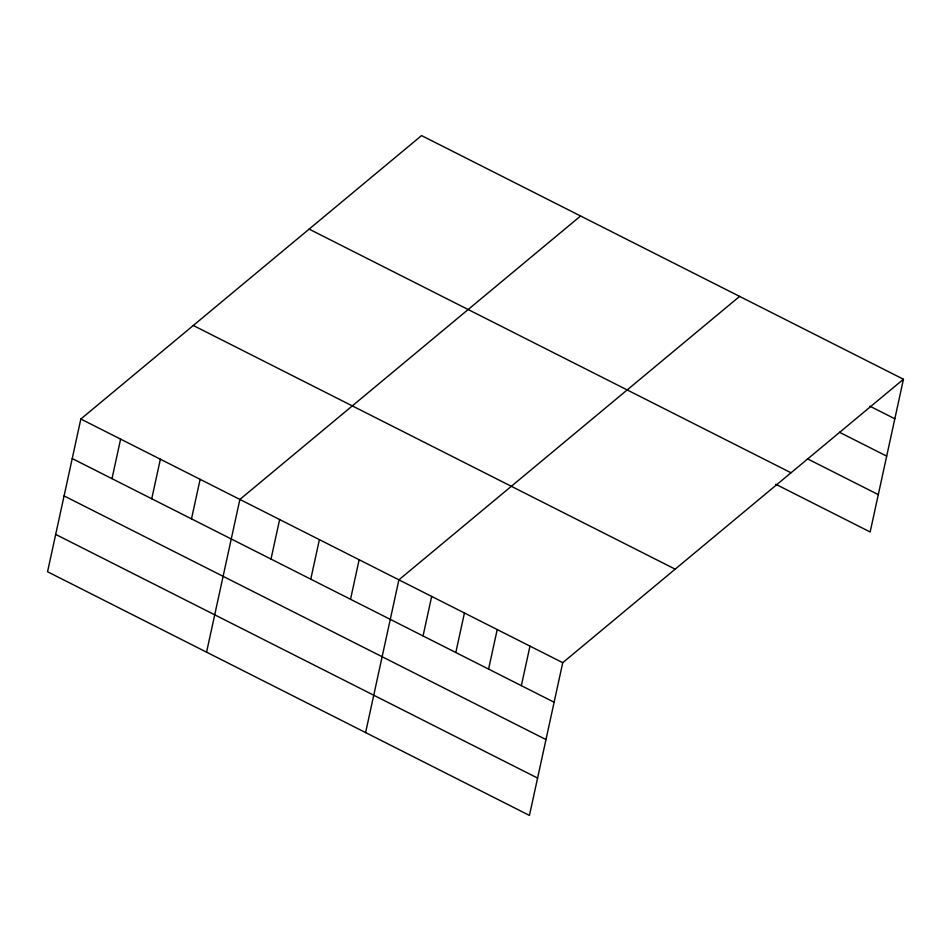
<?xml version="1.0" encoding="UTF-8"?>
<svg xmlns="http://www.w3.org/2000/svg" width="951" height="951" viewBox="0 0 951 951"><rect width="100%" height="100%" fill="white"/><g stroke="black" fill="none" stroke-linecap="round" stroke-linejoin="round"><path stroke-width="1.43" d="M80.847 419.022L47.55 571.753L529.445 815.423L562.742 662.692L903.45 379.247L421.555 135.577L80.847 419.022L562.742 662.692M111.992 478.662L120.611 439.124M151.744 498.764L160.362 459.226M191.496 518.866L200.126 479.328M206.569 652.16L239.878 499.43L580.585 215.984M271.011 559.069L279.63 519.531M310.763 579.171L319.393 539.633M350.527 599.273L359.145 559.735M365.6 732.579L398.897 579.837L739.605 296.403M423.052 635.946L431.671 596.408M455.814 652.517L464.433 612.979M488.588 669.088L497.207 629.55M521.35 685.659L529.98 646.121M903.45 379.247L870.153 531.978L775.778 484.261M869.927 406.196L894.832 418.785M839.495 432.277L886.689 456.135M807.518 458.834L878.296 494.627M309.123 229.108L791.018 472.778M193.279 325.48L675.174 569.15M72.228 458.56L554.124 702.23M64.086 495.911L545.981 739.581M55.693 534.403L537.588 778.073"/></g></svg>
